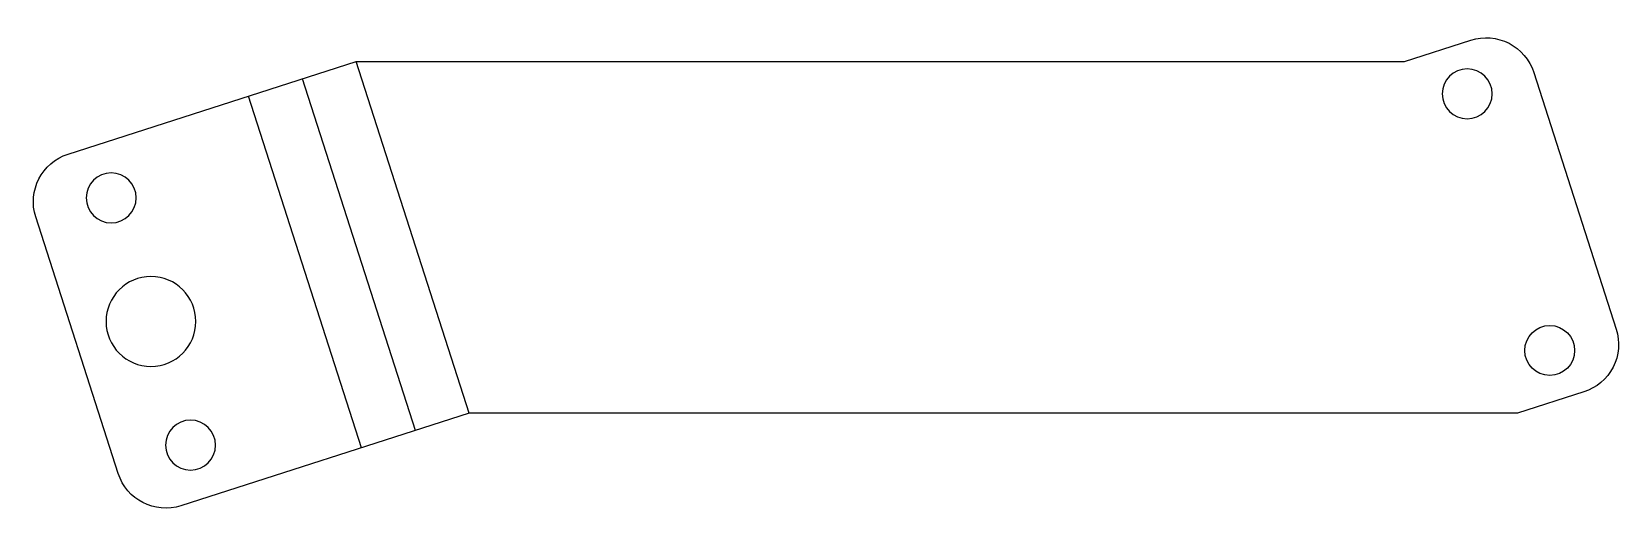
# Model space of a CAD drawing. Header units: centimetres. Extents: x -4.4 to 11.5, y -1 to 3.8.
import ezdxf

# ---------------------------------------------------------------- set-up
doc = ezdxf.new("R2010")
doc.units = ezdxf.units.CM
doc.header["$MEASUREMENT"] = 0
doc.layers.add('Polar Alignment Fork - Left Arm v7_Tripod Left Arm', color=7, linetype='Continuous')

msp = doc.modelspace()

# ---------------------------------------------------------------- linework, layer by layer
at = {"layer": 'Polar Alignment Fork - Left Arm v7_Tripod Left Arm'}
for p, q in [((9.372, 3.523), (10.038, 3.737)), ((-4.017, 2.596), (-1.132, 3.523)), ((0, 0), (-1.132, 3.523)), ((-1.132, 3.523), (9.372, 3.523)), ((-0.538, -0.173), (-1.67, 3.35)), ((10.667, 3.414), (11.493, 0.843)), ((-1.077, -0.346), (-2.209, 3.177)), ((-3.515, -0.604), (-4.341, 1.967)), ((11.17, 0.214), (10.503, 0)), ((0, 0), (-2.886, -0.927)), ((10.503, 0), (0, 0))]:
    msp.add_line(p, q, dxfattribs=at)
at = {"layer": 'Polar Alignment Fork - Left Arm v7_Tripod Left Arm', "extrusion": (0, 0, -1)}
for centre, radius in [((-10.001, 3.2), 0.25), ((3.585, 2.157), 0.25), ((3.187, 0.919), 0.45), ((2.79, -0.319), 0.25)]:
    msp.add_circle(centre, radius, dxfattribs=at)
at = {"layer": 'Polar Alignment Fork - Left Arm v7_Tripod Left Arm'}
msp.add_circle((10.827, 0.629), 0.25, dxfattribs=at)
at = {"layer": 'Polar Alignment Fork - Left Arm v7_Tripod Left Arm', "extrusion": (0, 0, -1)}
for centre, start, end in [((-10.191, 3.261), 72.1887, 162.1887), ((3.865, 2.119), 342.1887, 72.1887), ((-11.017, 0.69), 162.1887, 252.1887), ((3.039, -0.451), 252.1887, 342.1887)]:
    msp.add_arc(centre, 0.5, start, end, dxfattribs=at)

doc.saveas('drawing.dxf')
